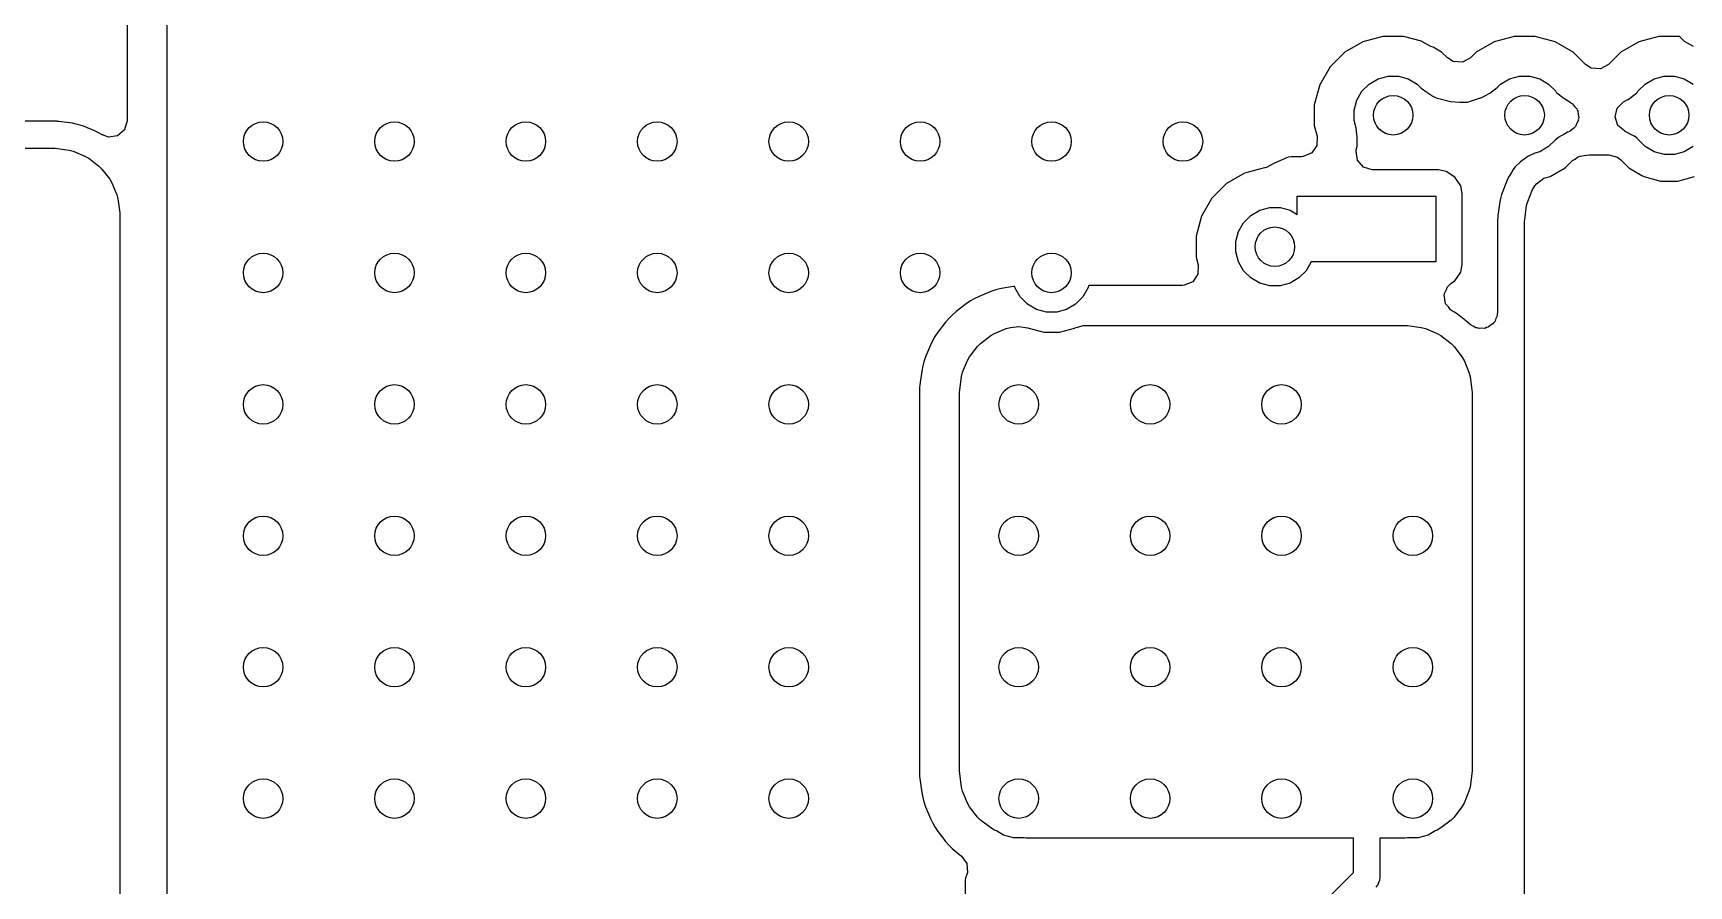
# Model space of a CAD drawing. Extents: x 2.65 to 6.49, y -4.64 to -1.62.
# Drawn here: x 4.2421 to 4.7382, y -2.5852 to -2.3297 of the extents above; entities that cross this region are included whole.
import ezdxf

# ---------------------------------------------------------------- set-up
doc = ezdxf.new("R2010")
doc.units = 0
doc.header["$MEASUREMENT"] = 0
doc.layers.add('BLACK', color=7, linetype='CONTINUOUS')

msp = doc.modelspace()

# ---------------------------------------------------------------- linework, layer by layer
at = {"layer": 'BLACK', "linetype": 'CONTINUOUS'}
for p, q in [((4.27026, -2.13706), (4.27026, -2.35603)), ((4.28228, -2.62593), (4.28228, -2.23183)), ((4.64649, -2.33069), (4.64048, -2.3323)), ((4.65272, -2.33069), (4.64649, -2.33069)), ((4.65809, -2.33213), (4.65272, -2.33069)), ((4.68586, -2.33069), (4.67985, -2.3323)), ((4.69209, -2.33069), (4.68586, -2.33069)), ((4.6981, -2.3323), (4.69209, -2.33069)), ((4.72917, -2.33069), (4.72316, -2.3323)), ((4.73539, -2.33069), (4.72917, -2.33069)), ((4.7369, -2.3322), (4.73539, -2.33069)), ((4.63509, -2.33541), (4.63069, -2.33981)), ((4.64048, -2.3323), (4.63509, -2.33541)), ((4.63509, -2.33541), (4.63509, -2.33541)), ((4.64048, -2.3323), (4.64048, -2.3323)), ((4.65816, -2.3322), (4.65809, -2.33213)), ((4.66083, -2.33375), (4.65816, -2.3322)), ((4.66159, -2.33395), (4.66083, -2.33375)), ((4.66412, -2.33541), (4.66159, -2.33395)), ((4.66584, -2.33713), (4.66412, -2.33541)), ((4.66412, -2.33541), (4.66412, -2.33541)), ((4.67446, -2.33541), (4.67274, -2.33713)), ((4.67985, -2.3323), (4.67446, -2.33541)), ((4.67446, -2.33541), (4.67446, -2.33541)), ((4.67985, -2.3323), (4.67985, -2.3323)), ((4.70349, -2.33541), (4.6981, -2.3323)), ((4.6981, -2.3323), (4.6981, -2.3323)), ((4.6981, -2.3323), (4.6981, -2.3323)), ((4.70718, -2.3391), (4.70349, -2.33541)), ((4.70349, -2.33541), (4.70349, -2.33541)), ((4.71777, -2.33541), (4.71408, -2.3391)), ((4.72316, -2.3323), (4.71777, -2.33541)), ((4.71777, -2.33541), (4.71777, -2.33541)), ((4.72316, -2.3323), (4.72316, -2.3323)), ((4.73957, -2.33375), (4.7369, -2.3322)), ((4.63069, -2.33981), (4.62758, -2.34521)), ((4.63069, -2.33981), (4.63069, -2.33981)), ((4.66759, -2.33825), (4.66584, -2.33713)), ((4.67033, -2.33845), (4.66759, -2.33825)), ((4.67274, -2.33713), (4.67033, -2.33845)), ((4.70892, -2.34022), (4.70718, -2.3391)), ((4.71167, -2.34042), (4.70892, -2.34022)), ((4.71408, -2.3391), (4.71167, -2.34042)), ((4.62758, -2.34521), (4.62596, -2.35122)), ((4.62758, -2.34521), (4.62758, -2.34521)), ((4.62758, -2.34521), (4.62758, -2.34521)), ((4.64024, -2.34714), (4.64242, -2.34496)), ((4.64242, -2.34496), (4.64509, -2.34342)), ((4.64509, -2.34342), (4.64806, -2.34262)), ((4.64806, -2.34262), (4.65115, -2.34262)), ((4.65115, -2.34262), (4.65413, -2.34342)), ((4.65413, -2.34342), (4.6568, -2.34496)), ((4.6568, -2.34496), (4.65803, -2.3462)), ((4.65803, -2.3462), (4.65825, -2.34637)), ((4.65825, -2.34637), (4.65934, -2.34725)), ((4.67851, -2.34769), (4.68071, -2.34604)), ((4.68071, -2.34604), (4.68179, -2.34496)), ((4.68179, -2.34496), (4.68446, -2.34342)), ((4.68446, -2.34342), (4.68743, -2.34262)), ((4.68743, -2.34262), (4.69052, -2.34262)), ((4.69052, -2.34262), (4.6935, -2.34342)), ((4.6935, -2.34342), (4.69617, -2.34496)), ((4.69617, -2.34496), (4.69835, -2.34714)), ((4.72291, -2.34714), (4.72509, -2.34496)), ((4.72509, -2.34496), (4.72776, -2.34342)), ((4.72776, -2.34342), (4.73074, -2.34262)), ((4.73074, -2.34262), (4.73383, -2.34262)), ((4.73383, -2.34262), (4.7368, -2.34342)), ((4.7368, -2.34342), (4.73947, -2.34496)), ((4.62596, -2.35122), (4.62596, -2.35744)), ((4.6379, -2.35279), (4.63869, -2.34981)), ((4.63869, -2.34981), (4.64024, -2.34714)), ((4.65934, -2.34725), (4.66089, -2.34824)), ((4.66089, -2.34824), (4.66108, -2.34837)), ((4.66108, -2.34837), (4.66108, -2.34837)), ((4.66108, -2.34837), (4.66223, -2.349)), ((4.66223, -2.349), (4.66245, -2.34913)), ((4.66245, -2.34913), (4.66673, -2.35025)), ((4.66673, -2.35025), (4.66947, -2.35044)), ((4.66947, -2.35044), (4.67189, -2.35037)), ((4.67189, -2.35037), (4.67609, -2.349)), ((4.67609, -2.349), (4.67615, -2.34897)), ((4.67615, -2.34897), (4.67706, -2.34848)), ((4.67706, -2.34848), (4.67851, -2.34769)), ((4.69835, -2.34714), (4.69853, -2.34746)), ((4.69853, -2.34746), (4.69867, -2.3476)), ((4.69867, -2.3476), (4.70068, -2.34922)), ((4.70068, -2.34922), (4.70228, -2.35025)), ((4.70228, -2.35025), (4.70242, -2.35034)), ((4.70242, -2.35034), (4.70242, -2.35034)), ((4.70242, -2.35034), (4.70268, -2.35048)), ((4.70268, -2.35048), (4.70294, -2.35074)), ((4.70294, -2.35074), (4.70328, -2.35088)), ((4.70328, -2.35088), (4.70389, -2.35171)), ((4.71672, -2.35217), (4.7186, -2.35034)), ((4.7186, -2.35034), (4.71985, -2.34965)), ((4.71985, -2.34965), (4.71996, -2.34957)), ((4.71996, -2.34957), (4.72259, -2.3476)), ((4.72259, -2.3476), (4.72273, -2.34746)), ((4.72273, -2.34746), (4.72291, -2.34714)), ((4.2481, -2.35608), (4.12941, -2.35608)), ((4.24811, -2.35608), (4.2481, -2.35608)), ((4.24856, -2.3561), (4.24811, -2.35608)), ((4.24863, -2.3561), (4.24856, -2.3561)), ((4.24906, -2.35613), (4.24863, -2.3561)), ((4.24927, -2.35614), (4.24906, -2.35613)), ((4.24946, -2.35616), (4.24927, -2.35614)), ((4.2498, -2.35619), (4.24946, -2.35616)), ((4.25394, -2.35674), (4.2498, -2.35619)), ((4.27026, -2.35603), (4.26948, -2.35867)), ((4.6379, -2.35587), (4.6379, -2.35279)), ((4.63851, -2.35815), (4.6379, -2.35587)), ((4.70389, -2.35171), (4.70461, -2.35244)), ((4.70507, -2.35584), (4.70457, -2.35674)), ((4.70461, -2.35244), (4.70469, -2.3528)), ((4.70469, -2.3528), (4.70491, -2.3531)), ((4.70491, -2.3531), (4.70497, -2.35412)), ((4.70497, -2.35412), (4.70518, -2.35513)), ((4.70518, -2.35513), (4.70505, -2.35547)), ((4.70505, -2.35547), (4.70507, -2.35584)), ((4.71606, -2.35484), (4.71672, -2.35217)), ((4.71695, -2.35744), (4.71606, -2.35484)), ((4.25498, -2.35695), (4.25394, -2.35674)), ((4.25621, -2.35727), (4.25498, -2.35695)), ((4.25621, -2.35728), (4.25621, -2.35727)), ((4.25721, -2.35762), (4.25621, -2.35728)), ((4.26077, -2.35909), (4.25721, -2.35762)), ((4.26172, -2.35956), (4.26077, -2.35909)), ((4.26077, -2.35909), (4.26077, -2.35909)), ((4.26282, -2.3602), (4.26172, -2.35956)), ((4.26289, -2.36024), (4.26282, -2.3602)), ((4.26282, -2.3602), (4.26282, -2.3602)), ((4.2629, -2.36022), (4.26289, -2.36024)), ((4.26468, -2.36086), (4.2629, -2.36022)), ((4.2674, -2.36047), (4.26468, -2.36086)), ((4.26948, -2.35867), (4.2674, -2.36047)), ((4.62596, -2.35744), (4.62681, -2.36059)), ((4.62681, -2.36059), (4.62674, -2.36334)), ((4.63883, -2.36088), (4.63851, -2.35815)), ((4.63877, -2.36363), (4.63883, -2.36088)), ((4.69926, -2.36089), (4.69813, -2.36174)), ((4.69943, -2.36076), (4.69926, -2.36089)), ((4.69945, -2.36075), (4.69943, -2.36076)), ((4.69943, -2.36076), (4.69943, -2.36076)), ((4.69956, -2.36067), (4.69945, -2.36075)), ((4.7007, -2.36007), (4.69956, -2.36067)), ((4.70075, -2.36004), (4.7007, -2.36007)), ((4.70185, -2.35944), (4.70075, -2.36004)), ((4.70189, -2.35943), (4.70185, -2.35944)), ((4.70219, -2.35928), (4.70189, -2.35943)), ((4.7026, -2.35906), (4.70219, -2.35928)), ((4.70372, -2.35824), (4.7026, -2.35906)), ((4.70387, -2.35798), (4.70372, -2.35824)), ((4.7042, -2.3577), (4.70387, -2.35798)), ((4.70457, -2.35674), (4.7042, -2.3577)), ((4.71893, -2.35901), (4.71695, -2.35744)), ((4.71891, -2.35904), (4.71893, -2.35901)), ((4.7191, -2.35914), (4.71891, -2.35904)), ((4.71911, -2.35915), (4.7191, -2.35914)), ((4.71912, -2.35915), (4.71911, -2.35915)), ((4.72164, -2.36047), (4.71912, -2.35915)), ((4.72192, -2.36062), (4.72164, -2.36047)), ((4.72267, -2.36122), (4.72192, -2.36062)), ((4.72273, -2.36127), (4.72267, -2.36122)), ((4.03973, -2.36417), (4.24811, -2.36417)), ((4.24811, -2.36417), (4.24874, -2.36421)), ((4.24874, -2.36421), (4.25288, -2.36476)), ((4.25288, -2.36476), (4.25411, -2.36509)), ((4.25411, -2.36509), (4.25767, -2.36656)), ((4.6252, -2.36562), (4.62267, -2.3667)), ((4.62674, -2.36334), (4.6252, -2.36562)), ((4.63847, -2.3651), (4.63852, -2.36478)), ((4.63886, -2.36782), (4.63847, -2.3651)), ((4.63852, -2.36478), (4.63854, -2.36468)), ((4.63854, -2.36468), (4.63877, -2.36363)), ((4.69199, -2.36565), (4.68995, -2.36667)), ((4.6935, -2.36524), (4.69199, -2.36565)), ((4.69617, -2.3637), (4.6935, -2.36524)), ((4.69813, -2.36174), (4.69617, -2.3637)), ((4.70612, -2.36648), (4.70834, -2.36618)), ((4.70834, -2.36618), (4.70898, -2.36614)), ((4.70898, -2.36614), (4.71421, -2.36614)), ((4.71421, -2.36614), (4.71684, -2.36692)), ((4.72281, -2.36134), (4.72273, -2.36127)), ((4.72273, -2.36127), (4.72273, -2.36127)), ((4.72291, -2.36152), (4.72281, -2.36134)), ((4.72509, -2.3637), (4.72291, -2.36152)), ((4.72776, -2.36524), (4.72509, -2.3637)), ((4.73074, -2.36604), (4.72776, -2.36524)), ((4.73383, -2.36604), (4.73074, -2.36604)), ((4.7368, -2.36524), (4.73383, -2.36604)), ((4.73947, -2.3637), (4.7368, -2.36524)), ((4.25767, -2.36656), (4.25878, -2.3672)), ((4.25878, -2.3672), (4.26183, -2.36955)), ((4.26183, -2.36955), (4.26274, -2.37045)), ((4.26274, -2.37045), (4.26508, -2.37351)), ((4.61106, -2.37006), (4.60505, -2.37167)), ((4.61122, -2.37004), (4.61106, -2.37006)), ((4.61162, -2.36997), (4.61122, -2.37004)), ((4.61365, -2.36886), (4.61162, -2.36997)), ((4.61367, -2.36889), (4.61365, -2.36886)), ((4.61401, -2.36867), (4.61367, -2.36889)), ((4.61404, -2.36865), (4.61401, -2.36867)), ((4.61405, -2.36864), (4.61404, -2.36865)), ((4.61809, -2.36685), (4.61405, -2.36864)), ((4.61405, -2.36864), (4.61405, -2.36864)), ((4.61908, -2.36674), (4.61809, -2.36685)), ((4.61809, -2.36685), (4.61809, -2.36685)), ((4.62209, -2.36674), (4.61908, -2.36674)), ((4.61908, -2.36674), (4.61908, -2.36674)), ((4.62267, -2.3667), (4.62209, -2.36674)), ((4.64066, -2.3699), (4.63886, -2.36782)), ((4.6433, -2.37067), (4.64066, -2.3699)), ((4.66316, -2.37067), (4.6433, -2.37067)), ((4.66547, -2.37113), (4.66316, -2.37067)), ((4.66316, -2.37067), (4.66316, -2.37067)), ((4.66808, -2.37288), (4.66547, -2.37113)), ((4.66547, -2.37113), (4.66547, -2.37113)), ((4.68559, -2.37055), (4.685, -2.37143)), ((4.68608, -2.36991), (4.68559, -2.37055)), ((4.68773, -2.3683), (4.68608, -2.36991)), ((4.68995, -2.36667), (4.68773, -2.3683)), ((4.68773, -2.3683), (4.68773, -2.3683)), ((4.69658, -2.37269), (4.70108, -2.3701)), ((4.70108, -2.3701), (4.70331, -2.36786)), ((4.70331, -2.36786), (4.7041, -2.36743)), ((4.7041, -2.36743), (4.70479, -2.36685)), ((4.70479, -2.36685), (4.70556, -2.36663)), ((4.70556, -2.36663), (4.70572, -2.36655)), ((4.70572, -2.36655), (4.70612, -2.36648)), ((4.71684, -2.36692), (4.71766, -2.36757)), ((4.71766, -2.36757), (4.72018, -2.3701)), ((4.72018, -2.3701), (4.72408, -2.37235)), ((4.26508, -2.37351), (4.26572, -2.37461)), ((4.26572, -2.37461), (4.26719, -2.37817)), ((4.59966, -2.37478), (4.59526, -2.37918)), ((4.60505, -2.37167), (4.59966, -2.37478)), ((4.59966, -2.37478), (4.59966, -2.37478)), ((4.60505, -2.37167), (4.60505, -2.37167)), ((4.66982, -2.37549), (4.66808, -2.37288)), ((4.67028, -2.37779), (4.66982, -2.37549)), ((4.66982, -2.37549), (4.66982, -2.37549)), ((4.68389, -2.37348), (4.68242, -2.37704)), ((4.68436, -2.37253), (4.68389, -2.37348)), ((4.68389, -2.37348), (4.68389, -2.37348)), ((4.685, -2.37143), (4.68436, -2.37253)), ((4.69137, -2.37658), (4.692, -2.37547)), ((4.692, -2.37547), (4.6925, -2.37483)), ((4.6925, -2.37483), (4.69472, -2.37321)), ((4.69472, -2.37321), (4.69511, -2.37309)), ((4.69511, -2.37309), (4.69658, -2.37269)), ((4.72408, -2.37235), (4.72468, -2.37269)), ((4.72468, -2.37269), (4.72468, -2.37269)), ((4.72468, -2.37269), (4.72969, -2.37404)), ((4.72969, -2.37404), (4.72969, -2.37404)), ((4.72969, -2.37404), (4.73488, -2.37404)), ((4.73488, -2.37404), (4.73989, -2.37269)), ((4.73488, -2.37404), (4.73488, -2.37404)), ((4.26719, -2.37817), (4.26752, -2.3794)), ((4.26752, -2.3794), (4.26807, -2.38354)), ((4.59525, -2.37918), (4.59214, -2.38458)), ((4.59526, -2.37918), (4.59525, -2.37918)), ((4.62085, -2.38403), (4.62085, -2.37857)), ((4.62085, -2.37857), (4.66239, -2.37857)), ((4.66239, -2.37857), (4.66239, -2.39825)), ((4.67028, -2.39903), (4.67028, -2.37779)), ((4.67028, -2.37779), (4.67028, -2.37779)), ((4.68154, -2.38031), (4.681, -2.38445)), ((4.68175, -2.37928), (4.68154, -2.38031)), ((4.68208, -2.37804), (4.68175, -2.37928)), ((4.68175, -2.37928), (4.68175, -2.37928)), ((4.68242, -2.37704), (4.68208, -2.37804)), ((4.68956, -2.38137), (4.68989, -2.38014)), ((4.68989, -2.38014), (4.69137, -2.37658)), ((4.26807, -2.38354), (4.26811, -2.38418)), ((4.26811, -2.38418), (4.26811, -2.66055)), ((4.59214, -2.38458), (4.59053, -2.39059)), ((4.59214, -2.38458), (4.59214, -2.38458)), ((4.6048, -2.38651), (4.60698, -2.38433)), ((4.60698, -2.38433), (4.60965, -2.38279)), ((4.60965, -2.38279), (4.61263, -2.38199)), ((4.61263, -2.38199), (4.61571, -2.38199)), ((4.61571, -2.38199), (4.61869, -2.38279)), ((4.61869, -2.38279), (4.62085, -2.38403)), ((4.6809, -2.38562), (4.68089, -2.38615)), ((4.68094, -2.38498), (4.6809, -2.38562)), ((4.681, -2.38445), (4.68094, -2.38498)), ((4.68898, -2.38615), (4.68902, -2.38551)), ((4.68902, -2.38551), (4.68956, -2.38137)), ((4.59053, -2.39059), (4.59053, -2.39681)), ((4.60246, -2.39216), (4.60326, -2.38918)), ((4.60326, -2.38918), (4.6048, -2.38651)), ((4.68089, -2.38615), (4.68089, -2.41341)), ((4.68898, -2.61417), (4.68898, -2.38615)), ((4.60246, -2.39524), (4.60246, -2.39216)), ((4.60326, -2.39822), (4.60246, -2.39524)), ((4.59053, -2.39681), (4.59116, -2.39915)), ((4.59116, -2.39915), (4.59109, -2.4019)), ((4.6048, -2.40089), (4.60326, -2.39822)), ((4.60698, -2.40307), (4.6048, -2.40089)), ((4.62354, -2.40089), (4.62136, -2.40307)), ((4.62507, -2.39825), (4.62354, -2.40089)), ((4.66239, -2.39825), (4.62507, -2.39825)), ((4.66982, -2.40133), (4.67028, -2.39903)), ((4.67028, -2.39903), (4.67028, -2.39903)), ((4.5359, -2.40565), (4.53334, -2.40599)), ((4.53621, -2.40565), (4.5359, -2.40565)), ((4.53633, -2.40609), (4.53621, -2.40565)), ((4.55837, -2.4053), (4.55816, -2.40609)), ((4.58644, -2.4053), (4.55837, -2.4053)), ((4.58702, -2.40526), (4.58644, -2.4053)), ((4.58955, -2.40418), (4.58702, -2.40526)), ((4.59109, -2.4019), (4.58955, -2.40418)), ((4.60965, -2.40461), (4.60698, -2.40307)), ((4.61263, -2.40541), (4.60965, -2.40461)), ((4.61571, -2.40541), (4.61263, -2.40541)), ((4.61869, -2.40461), (4.61571, -2.40541)), ((4.62136, -2.40307), (4.61869, -2.40461)), ((4.66546, -2.40673), (4.66587, -2.40571)), ((4.66587, -2.40571), (4.66616, -2.40544)), ((4.66616, -2.40544), (4.66624, -2.40529)), ((4.66624, -2.40529), (4.66644, -2.40517)), ((4.66644, -2.40517), (4.66699, -2.40467)), ((4.66699, -2.40467), (4.66808, -2.40394)), ((4.66808, -2.40394), (4.66982, -2.40133)), ((4.66982, -2.40133), (4.66982, -2.40133)), ((4.66982, -2.40133), (4.66982, -2.40133)), ((4.5217, -2.41081), (4.51864, -2.41316)), ((4.523, -2.40994), (4.5217, -2.41081)), ((4.52411, -2.4093), (4.523, -2.40994)), ((4.52552, -2.4086), (4.52411, -2.4093)), ((4.52411, -2.4093), (4.52411, -2.4093)), ((4.52908, -2.40713), (4.52552, -2.4086)), ((4.53057, -2.40662), (4.52908, -2.40713)), ((4.5318, -2.40629), (4.53057, -2.40662)), ((4.53334, -2.40599), (4.5318, -2.40629)), ((4.5318, -2.40629), (4.5318, -2.40629)), ((4.53334, -2.40599), (4.53334, -2.40599)), ((4.53787, -2.40876), (4.53633, -2.40609)), ((4.54005, -2.41095), (4.53787, -2.40876)), ((4.55661, -2.40876), (4.55443, -2.41095)), ((4.55816, -2.40609), (4.55661, -2.40876)), ((4.66485, -2.40826), (4.66495, -2.40799)), ((4.66505, -2.40935), (4.66485, -2.40826)), ((4.66493, -2.40771), (4.66546, -2.40673)), ((4.66495, -2.40799), (4.66493, -2.40771)), ((4.66514, -2.41045), (4.66505, -2.40935)), ((4.66531, -2.41068), (4.66514, -2.41045)), ((4.66537, -2.41096), (4.66531, -2.41068)), ((4.51655, -2.41509), (4.51552, -2.41628)), ((4.51746, -2.41419), (4.51655, -2.41509)), ((4.51864, -2.41316), (4.51746, -2.41419)), ((4.54272, -2.41249), (4.54005, -2.41095)), ((4.5457, -2.41328), (4.54272, -2.41249)), ((4.54879, -2.41328), (4.5457, -2.41328)), ((4.55176, -2.41249), (4.54879, -2.41328)), ((4.55443, -2.41095), (4.55176, -2.41249)), ((4.66613, -2.41176), (4.66537, -2.41096)), ((4.66679, -2.41264), (4.66613, -2.41176)), ((4.66702, -2.41281), (4.66679, -2.41264)), ((4.66794, -2.41334), (4.66702, -2.41281)), ((4.66882, -2.41393), (4.66794, -2.41334)), ((4.67188, -2.41628), (4.66882, -2.41393)), ((4.68036, -2.4152), (4.68011, -2.41605)), ((4.68078, -2.41443), (4.68036, -2.4152)), ((4.68089, -2.41341), (4.68074, -2.41391)), ((4.68074, -2.41391), (4.68078, -2.41443)), ((4.5123, -2.42064), (4.51166, -2.42175)), ((4.51317, -2.41933), (4.5123, -2.42064)), ((4.51552, -2.41628), (4.51317, -2.41933)), ((4.51317, -2.41933), (4.51317, -2.41933)), ((4.51317, -2.41933), (4.51317, -2.41933)), ((4.51552, -2.41628), (4.51552, -2.41628)), ((4.52596, -2.4227), (4.52902, -2.42035)), ((4.52902, -2.42035), (4.53012, -2.41971)), ((4.53012, -2.41971), (4.53368, -2.41824)), ((4.53368, -2.41824), (4.53491, -2.41791)), ((4.53491, -2.41791), (4.53746, -2.41757)), ((4.53746, -2.41757), (4.5401, -2.41798)), ((4.5401, -2.41798), (4.5401, -2.41798)), ((4.5401, -2.41798), (4.54012, -2.41799)), ((4.54012, -2.41799), (4.54018, -2.418)), ((4.54018, -2.418), (4.54033, -2.41807)), ((4.54033, -2.41807), (4.5404, -2.4181)), ((4.5404, -2.4181), (4.5404, -2.4181)), ((4.5404, -2.4181), (4.54491, -2.41931)), ((4.54491, -2.41931), (4.54491, -2.41931)), ((4.54491, -2.41931), (4.54958, -2.41931)), ((4.54958, -2.41931), (4.55409, -2.4181)), ((4.54958, -2.41931), (4.54958, -2.41931)), ((4.55409, -2.4181), (4.55431, -2.41798)), ((4.55431, -2.41798), (4.55675, -2.41732)), ((4.55675, -2.41732), (4.65322, -2.41732)), ((4.65322, -2.41732), (4.65386, -2.41736)), ((4.65386, -2.41736), (4.658, -2.41791)), ((4.658, -2.41791), (4.65923, -2.41824)), ((4.65923, -2.41824), (4.66279, -2.41971)), ((4.66279, -2.41971), (4.6639, -2.42035)), ((4.6639, -2.42035), (4.66695, -2.4227)), ((4.67267, -2.41698), (4.67188, -2.41628)), ((4.67282, -2.41712), (4.67267, -2.41698)), ((4.67309, -2.41733), (4.67282, -2.41712)), ((4.67354, -2.41751), (4.67309, -2.41733)), ((4.67431, -2.41799), (4.67354, -2.41751)), ((4.67477, -2.41802), (4.67431, -2.41799)), ((4.67531, -2.41824), (4.67477, -2.41802)), ((4.67618, -2.41811), (4.67531, -2.41824)), ((4.67706, -2.41817), (4.67618, -2.41811)), ((4.67752, -2.41792), (4.67706, -2.41817)), ((4.67803, -2.41785), (4.67752, -2.41792)), ((4.6787, -2.41727), (4.67803, -2.41785)), ((4.67947, -2.41685), (4.6787, -2.41727)), ((4.67972, -2.41639), (4.67947, -2.41685)), ((4.68011, -2.41605), (4.67972, -2.41639)), ((4.51096, -2.42316), (4.50949, -2.42672)), ((4.51166, -2.42175), (4.51096, -2.42316)), ((4.51096, -2.42316), (4.51096, -2.42316)), ((4.52271, -2.42666), (4.52506, -2.4236)), ((4.52506, -2.4236), (4.52596, -2.4227)), ((4.66695, -2.4227), (4.66785, -2.4236)), ((4.66785, -2.4236), (4.6702, -2.42666)), ((4.50865, -2.42944), (4.50835, -2.43098)), ((4.50898, -2.42821), (4.50865, -2.42944)), ((4.50949, -2.42672), (4.50898, -2.42821)), ((4.50898, -2.42821), (4.50898, -2.42821)), ((4.50949, -2.42672), (4.50949, -2.42672)), ((4.5206, -2.43132), (4.52208, -2.42776)), ((4.52208, -2.42776), (4.52271, -2.42666)), ((4.6702, -2.42666), (4.67084, -2.42776)), ((4.67084, -2.42776), (4.67231, -2.43132)), ((4.5078, -2.43512), (4.50773, -2.4359)), ((4.50835, -2.43098), (4.5078, -2.43512)), ((4.51973, -2.43669), (4.52027, -2.43255)), ((4.52027, -2.43255), (4.5206, -2.43132)), ((4.52027, -2.43255), (4.52027, -2.43255)), ((4.67231, -2.43132), (4.67264, -2.43255)), ((4.67264, -2.43255), (4.67319, -2.43669)), ((4.50768, -2.43654), (4.50766, -2.43733)), ((4.50766, -2.43733), (4.50766, -2.55086)), ((4.50773, -2.4359), (4.50768, -2.43654)), ((4.51969, -2.43733), (4.51973, -2.43669)), ((4.51969, -2.55086), (4.51969, -2.43733)), ((4.67319, -2.43669), (4.67323, -2.43733)), ((4.67323, -2.43733), (4.67323, -2.55086)), ((4.50766, -2.55086), (4.50768, -2.55165)), ((4.50768, -2.55165), (4.50773, -2.55229)), ((4.50773, -2.55229), (4.5078, -2.55307)), ((4.5078, -2.55307), (4.50835, -2.55721)), ((4.51973, -2.5515), (4.51969, -2.55086)), ((4.52027, -2.55564), (4.51973, -2.5515)), ((4.67319, -2.5515), (4.67264, -2.55564)), ((4.67323, -2.55086), (4.67319, -2.5515)), ((4.67319, -2.5515), (4.67319, -2.5515)), ((4.50835, -2.55721), (4.50865, -2.55875)), ((4.50865, -2.55875), (4.50898, -2.55998)), ((4.5206, -2.55687), (4.52027, -2.55564)), ((4.52208, -2.56043), (4.5206, -2.55687)), ((4.67231, -2.55687), (4.67084, -2.56043)), ((4.67264, -2.55564), (4.67231, -2.55687)), ((4.50898, -2.55998), (4.50949, -2.56147)), ((4.50949, -2.56147), (4.50949, -2.56147)), ((4.50949, -2.56147), (4.51096, -2.56503)), ((4.52271, -2.56153), (4.52208, -2.56043)), ((4.52506, -2.56459), (4.52271, -2.56153)), ((4.52596, -2.56549), (4.52506, -2.56459)), ((4.66785, -2.56459), (4.66695, -2.56549)), ((4.6702, -2.56153), (4.66785, -2.56459)), ((4.67084, -2.56043), (4.6702, -2.56153)), ((4.51096, -2.56503), (4.51166, -2.56644)), ((4.51166, -2.56644), (4.51166, -2.56644)), ((4.51166, -2.56644), (4.5123, -2.56755)), ((4.5123, -2.56755), (4.51317, -2.56886)), ((4.51317, -2.56886), (4.51468, -2.57082)), ((4.52902, -2.56784), (4.52596, -2.56549)), ((4.53012, -2.56847), (4.52902, -2.56784)), ((4.53074, -2.56873), (4.53012, -2.56847)), ((4.53288, -2.56997), (4.53074, -2.56873)), ((4.66217, -2.56873), (4.66003, -2.56997)), ((4.66279, -2.56847), (4.66217, -2.56873)), ((4.6639, -2.56784), (4.66279, -2.56847)), ((4.66695, -2.56549), (4.6639, -2.56784)), ((4.51468, -2.57082), (4.51552, -2.57191)), ((4.51552, -2.57191), (4.51655, -2.5731)), ((4.51655, -2.5731), (4.51746, -2.574)), ((4.51746, -2.574), (4.51864, -2.57503)), ((4.53586, -2.57077), (4.53288, -2.56997)), ((4.5386, -2.57077), (4.53586, -2.57077)), ((4.53905, -2.57082), (4.5386, -2.57077)), ((4.53969, -2.57087), (4.53905, -2.57082)), ((4.63768, -2.57087), (4.53969, -2.57087)), ((4.63768, -2.58116), (4.63768, -2.57087)), ((4.65322, -2.57087), (4.64555, -2.57087)), ((4.64555, -2.57087), (4.64555, -2.58279)), ((4.65386, -2.57082), (4.65322, -2.57087)), ((4.65431, -2.57077), (4.65386, -2.57082)), ((4.65705, -2.57077), (4.65431, -2.57077)), ((4.65431, -2.57077), (4.65431, -2.57077)), ((4.66003, -2.56997), (4.65705, -2.57077)), ((4.51864, -2.57503), (4.52025, -2.57627)), ((4.52025, -2.57627), (4.52187, -2.57849)), ((4.52187, -2.57849), (4.52203, -2.58124)), ((4.5215, -2.58267), (4.52138, -2.58366)), ((4.52138, -2.58366), (4.52138, -2.59247)), ((4.52174, -2.58211), (4.5215, -2.58267)), ((4.5215, -2.58267), (4.5215, -2.58267)), ((4.5215, -2.58267), (4.5215, -2.58267)), ((4.52203, -2.58124), (4.52174, -2.58211)), ((4.60582, -2.61302), (4.63768, -2.58116)), ((4.64548, -2.58356), (4.64489, -2.58498)), ((4.64555, -2.58279), (4.64548, -2.58356)), ((4.64489, -2.58498), (4.6444, -2.58558))]:
    msp.add_line(p, q, dxfattribs=at)
at = {"layer": 'BLACK'}
for centre in [(4.64961, -2.35433), (4.68898, -2.35433), (4.73228, -2.35433), (4.31102, -2.3622), (4.35039, -2.3622), (4.38976, -2.3622), (4.42913, -2.3622), (4.4685, -2.3622), (4.50787, -2.3622), (4.54724, -2.3622), (4.58661, -2.3622), (4.61417, -2.3937), (4.31102, -2.40157), (4.35039, -2.40157), (4.38976, -2.40157), (4.42913, -2.40157), (4.4685, -2.40157), (4.50787, -2.40157), (4.54724, -2.40157), (4.31102, -2.44094), (4.35039, -2.44094), (4.38976, -2.44094), (4.42913, -2.44094), (4.4685, -2.44094), (4.5374, -2.44094), (4.57677, -2.44094), (4.61614, -2.44094), (4.31102, -2.48031), (4.35039, -2.48031), (4.38976, -2.48031), (4.42913, -2.48031), (4.4685, -2.48031), (4.5374, -2.48031), (4.57677, -2.48031), (4.61614, -2.48031), (4.65551, -2.48031), (4.31102, -2.51969), (4.35039, -2.51969), (4.38976, -2.51969), (4.42913, -2.51969), (4.4685, -2.51969), (4.5374, -2.51969), (4.57677, -2.51969), (4.61614, -2.51969), (4.65551, -2.51969), (4.31102, -2.55906), (4.35039, -2.55906), (4.38976, -2.55906), (4.42913, -2.55906), (4.4685, -2.55906), (4.5374, -2.55906), (4.57677, -2.55906), (4.61614, -2.55906), (4.65551, -2.55906)]:
    msp.add_circle(centre, 0.00591, dxfattribs=at)

doc.saveas('drawing.dxf')
